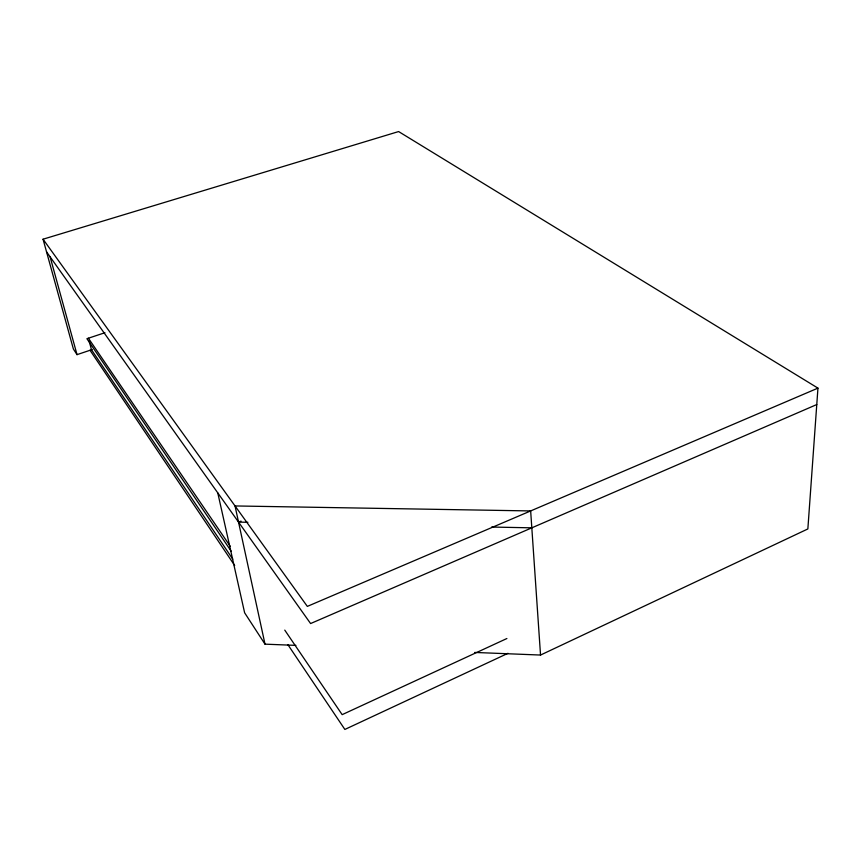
<?xml version="1.0" encoding="UTF-8"?>
<svg xmlns="http://www.w3.org/2000/svg" width="861" height="861" viewBox="0 0 861 861"><rect width="100%" height="100%" fill="white"/><g stroke="black" fill="none" stroke-linecap="round" stroke-linejoin="round"><path stroke-width="1.29" d="M92.278 349.523L77.027 354.646L73.389 349.028L43.05 239.207L398.611 131.561L817.95 388.128L807.855 528.945L540.536 655.049L474.68 652.444M507.958 653.327L344.863 729.439L287.897 644.685M506.892 638.518L342.161 714.652L284.765 630.112M816.777 404.552L310.595 623.547L46.526 251.81M817.95 388.128L307.334 606.392L43.05 239.207M241.037 521.12L238.54 522.11L247.914 522.293M104.945 332.712L86.907 338.707L231.146 551.148M491.642 527.05L531.818 527.836M217.768 492.879L244.632 612.795L265.005 644.157L295.915 645.384M88.392 338.212L230.382 546.498M232.761 559.144L91.492 349.781L89.081 340.784M90.018 350.276L234.676 565.505M50.11 256.847L77.027 354.646M265.005 644.157L235.031 505.945L530.656 510.939L540.536 655.049"/></g></svg>
